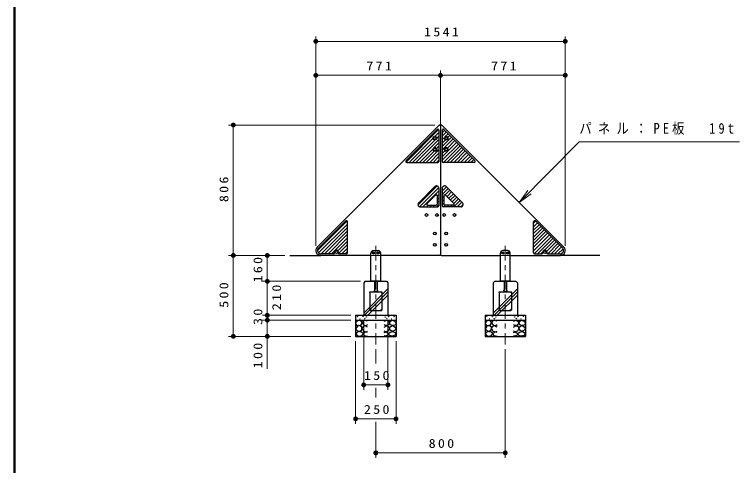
# Model space of a CAD drawing. Units: millimetres on the paper, scale 1:30. Extents: x -385 to 0, y -5 to 267.
# Drawn here: x -385 to -235.6, y 63.1 to 156 of the extents above; entities that cross this region are included whole.
import ezdxf

# ---------------------------------------------------------------- set-up
doc = ezdxf.new("R2010")
doc.units = ezdxf.units.MM
doc.linetypes.add('USER1', pattern=[4.5, 2.5, -2])
doc.linetypes.add('USER2', pattern=[6, 3, -1, 1, -1])
doc.layers.add('1_30', color=7, linetype='Continuous', lineweight=25)
doc.layers.add('LY_3', color=7, linetype='Continuous', lineweight=13)
doc.styles.add('ＭＳ ゴシック', font='')
doc.styles.get('ＭＳ ゴシック').set_extended_font_data('MS Gothic')

# ---------------------------------------------------------------- blocks, each defined once
blk = doc.blocks.new('filled_dot')
at = {"color": 0, "linetype": 'Continuous', "lineweight": -2, "const_width": 1.25}
blk.add_lwpolyline([(-0.625, 0, 1), (0.625, 0, 1)], format="xyb", close=True, dxfattribs=at)

msp = doc.modelspace()

# ---------------------------------------------------------------- linework, layer by layer
at = {"layer": '1_30', "lineweight": 13}
for p, q in [((-322.914, 144.459), (-322.914, 151.459)), ((-271.531, 144.459), (-271.531, 151.459)), ((-322.914, 150.459), (-271.531, 150.459)), ((-322.914, 108.353), (-322.914, 144.459)), ((-322.914, 143.459), (-297.223, 143.459)), ((-297.223, 133.252), (-297.223, 144.459)), ((-297.223, 133.252), (-297.223, 144.459)), ((-297.223, 143.459), (-271.531, 143.459)), ((-271.531, 108.353), (-271.531, 144.459)), ((-298.389, 133.223), (-340.914, 133.223)), ((-339.914, 106.353), (-339.914, 133.223)), ((-281.026, 117.262), (-279.269, 119.745)), ((-281.026, 117.262), (-278.914, 119.393)), ((-278.559, 119.041), (-281.026, 117.262)), ((-329.305, 106.353), (-340.914, 106.353)), ((-329.305, 106.353), (-340.914, 106.353)), ((-339.914, 89.686), (-339.914, 106.353)), ((-332.914, 101.02), (-332.914, 106.353)), ((-313.723, 101.02), (-333.914, 101.02)), ((-332.914, 94.02), (-332.914, 101.02)), ((-313.056, 94.482), (-308.056, 99.482)), ((-312.858, 94.02), (-308.056, 98.822)), ((-286.389, 94.482), (-281.389, 99.482)), ((-286.191, 94.02), (-281.389, 98.822)), ((-312.198, 94.02), (-308.056, 98.162)), ((-285.531, 94.02), (-281.389, 98.162)), ((-315.723, 94.02), (-333.914, 94.02)), ((-315.723, 93.02), (-333.914, 93.02)), ((-332.914, 93.02), (-332.914, 94.02)), ((-332.914, 82.973), (-332.914, 93.02)), ((-313.056, 93.02), (-313.056, 78.686)), ((-308.056, 93.02), (-308.056, 78.686)), ((-315.723, 89.686), (-340.914, 89.686)), ((-314.723, 88.686), (-314.723, 71.686)), ((-306.389, 88.686), (-306.389, 71.686)), ((-310.556, 87.03), (-310.556, 84.073)), ((-283.889, 87.03), (-283.889, 64.686)), ((-308.056, 79.686), (-313.056, 79.686)), ((-310.556, 79.073), (-310.556, 77.068)), ((-306.389, 72.686), (-314.723, 72.686)), ((-310.556, 72.068), (-310.556, 64.686)), ((-283.889, 65.686), (-310.556, 65.686))]:
    msp.add_line(p, q, dxfattribs=at)
at = {"layer": '1_30', "color": 4}
for p, q in [((-297.507, 133.174), (-322.621, 108.06)), ((-297.223, 133.057), (-297.223, 106.52)), ((-297.223, 133.057), (-297.223, 106.52)), ((-296.938, 133.174), (-271.824, 108.06)), ((-297.926, 132.284), (-304.32, 125.89)), ((-297.556, 132.131), (-297.556, 125.736)), ((-296.889, 132.131), (-296.889, 125.736)), ((-296.519, 132.284), (-290.125, 125.89)), ((-304.167, 125.52), (-297.773, 125.52)), ((-290.278, 125.52), (-296.673, 125.52)), ((-301.726, 117.207), (-298.41, 120.523)), ((-297.556, 120.17), (-297.556, 116.57)), ((-296.889, 120.17), (-296.889, 116.57)), ((-292.719, 117.207), (-296.036, 120.523)), ((-299.991, 117.056), (-298.259, 118.788)), ((-297.889, 118.635), (-297.889, 116.903)), ((-296.556, 118.635), (-296.556, 116.903)), ((-294.454, 117.056), (-296.186, 118.788)), ((-299.838, 116.686), (-298.106, 116.686)), ((-294.608, 116.686), (-296.339, 116.686)), ((-301.373, 116.353), (-297.773, 116.353)), ((-293.073, 116.353), (-296.673, 116.353)), ((-316.759, 113.451), (-322.386, 107.825)), ((-316.389, 106.903), (-316.389, 113.298)), ((-278.056, 106.903), (-278.056, 113.298)), ((-277.686, 113.451), (-272.06, 107.825)), ((-319.305, 106.686), (-321.914, 106.686)), ((-311.589, 106.353), (-321.914, 106.353)), ((-319.088, 107.049), (-319.088, 106.903)), ((-318.288, 107.049), (-318.288, 106.903)), ((-316.606, 106.686), (-318.071, 106.686)), ((-297.389, 106.353), (-309.523, 106.353)), ((-297.056, 106.353), (-284.923, 106.353)), ((-282.856, 106.353), (-272.531, 106.353)), ((-277.839, 106.686), (-276.374, 106.686)), ((-276.157, 107.049), (-276.157, 106.903)), ((-275.357, 107.049), (-275.357, 106.903)), ((-275.141, 106.686), (-272.531, 106.686))]:
    msp.add_line(p, q, dxfattribs=at)
at = {"layer": '1_30', "color": 2, "lineweight": 13}
for p, q in [((-304.329, 125.592), (-297.628, 132.293)), ((-298.303, 130.91), (-297.556, 131.658)), ((-296.889, 131.617), (-296.371, 132.136)), ((-296.889, 130.91), (-296.017, 131.782)), ((-303.694, 125.52), (-298.78, 130.434)), ((-302.987, 125.52), (-298.387, 130.12)), ((-302.28, 125.52), (-297.556, 130.244)), ((-297.989, 130.517), (-297.556, 130.951)), ((-296.889, 128.789), (-294.957, 130.722)), ((-296.889, 130.203), (-296.429, 130.663)), ((-296.889, 128.082), (-294.603, 130.368)), ((-296.889, 129.496), (-296.227, 130.158)), ((-296.199, 130.893), (-295.664, 131.429)), ((-295.784, 128.48), (-294.25, 130.014)), ((-295.694, 130.691), (-295.31, 131.075)), ((-298.533, 128.56), (-297.556, 129.536)), ((-298.028, 128.358), (-297.556, 128.829)), ((-296.889, 126.668), (-293.896, 129.661)), ((-296.889, 125.961), (-293.543, 129.307)), ((-296.623, 125.52), (-293.189, 128.954)), ((-295.916, 125.52), (-292.835, 128.6)), ((-301.573, 125.52), (-298.763, 128.33)), ((-300.866, 125.52), (-298.56, 127.825)), ((-300.158, 125.52), (-297.556, 128.122)), ((-299.451, 125.52), (-297.556, 127.415)), ((-296.889, 127.375), (-296.349, 127.915)), ((-295.209, 125.52), (-292.482, 128.247)), ((-294.502, 125.52), (-292.128, 127.893)), ((-293.795, 125.52), (-291.775, 127.54)), ((-293.087, 125.52), (-291.421, 127.186)), ((-298.744, 125.52), (-297.556, 126.708)), ((-298.037, 125.52), (-297.556, 126.001)), ((-292.38, 125.52), (-291.068, 126.832)), ((-291.673, 125.52), (-290.714, 126.479)), ((-290.966, 125.52), (-290.361, 126.125)), ((-290.258, 125.521), (-290.062, 125.716)), ((-301.861, 116.746), (-297.949, 120.658)), ((-301.524, 116.376), (-297.579, 120.321)), ((-300.84, 116.353), (-297.556, 119.637)), ((-296.889, 119.597), (-295.999, 120.487)), ((-296.889, 118.889), (-295.646, 120.133)), ((-296.863, 120.33), (-296.55, 120.643)), ((-296.243, 118.829), (-295.292, 119.78)), ((-297.889, 118.597), (-297.556, 118.93)), ((-297.889, 117.889), (-297.556, 118.223)), ((-296.889, 118.182), (-296.556, 118.516)), ((-295.881, 118.483), (-294.939, 119.426)), ((-295.528, 118.13), (-294.585, 119.072)), ((-295.174, 117.776), (-294.231, 118.719)), ((-294.821, 117.423), (-293.878, 118.365)), ((-294.467, 117.069), (-293.524, 118.012)), ((-300.133, 116.353), (-299.799, 116.686)), ((-299.426, 116.353), (-299.092, 116.686)), ((-298.719, 116.353), (-298.385, 116.686)), ((-298.011, 116.353), (-297.556, 116.809)), ((-297.889, 117.182), (-297.556, 117.516)), ((-296.889, 117.475), (-296.556, 117.809)), ((-296.889, 116.768), (-296.556, 117.101)), ((-296.597, 116.353), (-296.264, 116.686)), ((-295.89, 116.353), (-295.557, 116.686)), ((-295.183, 116.353), (-294.85, 116.686)), ((-294.476, 116.353), (-293.171, 117.658)), ((-293.769, 116.353), (-292.817, 117.305)), ((-293.062, 116.353), (-292.573, 116.842)), ((-322.581, 107.34), (-316.462, 113.459)), ((-322.358, 106.856), (-316.389, 112.824)), ((-321.82, 106.686), (-316.389, 112.117)), ((-278.056, 112.974), (-277.633, 113.397)), ((-278.056, 112.267), (-277.279, 113.044)), ((-278.056, 111.56), (-276.926, 112.69)), ((-278.056, 110.853), (-276.572, 112.337)), ((-321.113, 106.686), (-316.389, 111.41)), ((-320.406, 106.686), (-316.389, 110.703)), ((-278.056, 110.146), (-276.218, 111.983)), ((-278.056, 109.439), (-275.865, 111.63)), ((-278.056, 108.731), (-275.511, 111.276)), ((-278.056, 108.024), (-275.158, 110.923)), ((-278.056, 107.317), (-274.804, 110.569)), ((-319.699, 106.686), (-316.389, 109.996)), ((-318.378, 107.301), (-316.389, 109.289)), ((-277.95, 106.717), (-274.451, 110.215)), ((-277.273, 106.686), (-274.097, 109.862)), ((-275.806, 107.446), (-273.744, 109.508)), ((-275.376, 107.169), (-273.39, 109.155)), ((-318.223, 106.748), (-316.389, 108.582)), ((-317.578, 106.686), (-316.389, 107.875)), ((-275.151, 106.687), (-273.036, 108.801)), ((-274.444, 106.686), (-272.683, 108.448)), ((-273.737, 106.686), (-272.329, 108.094)), ((-273.03, 106.686), (-271.983, 107.733)), ((-316.871, 106.686), (-316.389, 107.168)), ((-276.565, 106.686), (-276.154, 107.098)), ((-272.269, 106.74), (-271.918, 107.091))]:
    msp.add_line(p, q, dxfattribs=at)
at = {"layer": '1_30', "color": 2, "linetype": 'USER2', "lineweight": 13}
for p, q in [((-310.556, 108.324), (-310.556, 88.03)), ((-283.889, 108.324), (-283.889, 88.03))]:
    msp.add_line(p, q, dxfattribs=at)
at = {"layer": '1_30'}
for p, q in [((-328.305, 106.353), (-321.914, 106.353)), ((-264.391, 106.353), (-272.531, 106.353)), ((-312.723, 101.02), (-313.056, 100.686)), ((-313.056, 100.686), (-313.056, 94.02)), ((-312.723, 101.02), (-308.389, 101.02)), ((-310.806, 101.02), (-310.806, 99.355)), ((-310.306, 101.02), (-310.306, 99.352)), ((-308.389, 101.02), (-308.056, 100.686)), ((-308.056, 100.686), (-308.056, 94.02)), ((-286.056, 101.02), (-286.389, 100.686)), ((-286.389, 100.686), (-286.389, 94.02)), ((-286.056, 101.02), (-281.723, 101.02)), ((-284.139, 101.02), (-284.139, 99.355)), ((-283.639, 101.02), (-283.639, 99.352)), ((-281.723, 101.02), (-281.389, 100.686)), ((-281.389, 100.686), (-281.389, 94.02)), ((-311.823, 98.786), (-311.823, 95.12)), ((-311.723, 98.886), (-309.389, 98.886)), ((-310.806, 99.353), (-310.89, 99.02)), ((-310.889, 99.02), (-310.223, 99.02)), ((-310.306, 99.353), (-310.223, 99.02)), ((-309.289, 98.786), (-309.289, 95.12)), ((-285.156, 98.786), (-285.156, 95.12)), ((-285.056, 98.886), (-282.723, 98.886)), ((-284.14, 99.353), (-284.223, 99.02)), ((-284.223, 99.02), (-283.556, 99.02)), ((-283.64, 99.353), (-283.556, 99.02)), ((-282.623, 98.786), (-282.623, 95.12)), ((-311.723, 95.02), (-309.389, 95.02)), ((-285.056, 95.02), (-282.723, 95.02)), ((-314.723, 94.02), (-306.389, 94.02)), ((-314.723, 94.02), (-314.723, 89.686)), ((-314.723, 93.02), (-306.389, 93.02)), ((-306.389, 94.02), (-306.389, 89.686)), ((-288.056, 94.02), (-279.723, 94.02)), ((-288.056, 94.02), (-288.056, 89.686)), ((-288.056, 93.02), (-279.723, 93.02)), ((-279.723, 94.02), (-279.723, 89.686)), ((-314.723, 89.686), (-306.389, 89.686)), ((-288.056, 89.686), (-279.723, 89.686))]:
    msp.add_line(p, q, dxfattribs=at)
at = {"layer": '1_30', "color": 4, "linetype": 'USER1', "lineweight": 13}
for p, q in [((-309.523, 106.353), (-311.589, 106.353)), ((-284.923, 106.353), (-282.856, 106.353))]:
    msp.add_line(p, q, dxfattribs=at)
at = {"layer": '1_30', "color": 2}
for p, q in [((-311.556, 101.02), (-311.556, 106.853)), ((-311.056, 107.353), (-310.056, 107.353)), ((-309.556, 101.02), (-309.556, 106.853)), ((-284.889, 101.02), (-284.889, 106.853)), ((-283.389, 107.353), (-284.389, 107.353)), ((-282.889, 101.02), (-282.889, 106.853)), ((-311.556, 101.02), (-309.556, 101.02)), ((-282.889, 101.02), (-284.889, 101.02))]:
    msp.add_line(p, q, dxfattribs=at)
at = {"layer": '1_30', "color": 4, "lineweight": 13}
for p, q in [((-311.133, 106.853), (-311.094, 106.92)), ((-311.094, 106.786), (-311.133, 106.853)), ((-311.094, 106.92), (-311.018, 106.92)), ((-311.018, 106.786), (-311.094, 106.786)), ((-311.018, 106.92), (-310.979, 106.853)), ((-310.979, 106.853), (-311.018, 106.786)), ((-310.094, 106.92), (-310.133, 106.853)), ((-310.133, 106.853), (-310.094, 106.786)), ((-310.018, 106.92), (-310.094, 106.92)), ((-310.094, 106.786), (-310.018, 106.786)), ((-309.979, 106.853), (-310.018, 106.92)), ((-310.018, 106.786), (-309.979, 106.853)), ((-284.466, 106.853), (-284.428, 106.92)), ((-284.428, 106.786), (-284.466, 106.853)), ((-284.428, 106.92), (-284.351, 106.92)), ((-284.351, 106.786), (-284.428, 106.786)), ((-284.351, 106.92), (-284.312, 106.853)), ((-284.312, 106.853), (-284.351, 106.786)), ((-283.428, 106.92), (-283.466, 106.853)), ((-283.466, 106.853), (-283.428, 106.786)), ((-283.351, 106.92), (-283.428, 106.92)), ((-283.428, 106.786), (-283.351, 106.786)), ((-283.312, 106.853), (-283.351, 106.92)), ((-283.351, 106.786), (-283.312, 106.853))]:
    msp.add_line(p, q, dxfattribs=at)
at = {"layer": '1_30', "color": 2, "linetype": 'USER1', "lineweight": 13}
for p, q in [((-311.556, 101.127), (-309.556, 101.127)), ((-282.889, 101.127), (-284.889, 101.127))]:
    msp.add_line(p, q, dxfattribs=at)
at = {"layer": '1_30', "lineweight": 13}
msp.add_lwpolyline([(-281.026, 117.262), (-268.629, 129.768), (-235.629, 129.768)], dxfattribs=at)
at = {"layer": '1_30'}
for points in [[(-313.974, 93), (-314.397, 92.799), (-314.714, 92.482), (-314.513, 92.018), (-314.027, 91.923), (-313.562, 92.028), (-313.393, 92.419), (-313.52, 92.757)], [(-307.138, 93), (-306.715, 92.799), (-306.398, 92.482), (-306.599, 92.018), (-307.085, 91.923), (-307.55, 92.028), (-307.719, 92.419), (-307.592, 92.757)], [(-287.308, 93), (-287.73, 92.799), (-288.047, 92.482), (-287.846, 92.018), (-287.361, 91.923), (-286.896, 92.028), (-286.727, 92.419), (-286.854, 92.757)], [(-280.471, 93), (-280.048, 92.799), (-279.732, 92.482), (-279.932, 92.018), (-280.418, 91.923), (-280.883, 92.028), (-281.052, 92.419), (-280.925, 92.757)], [(-314.059, 91.901), (-314.418, 91.669), (-314.714, 91.215), (-314.376, 90.909), (-313.932, 90.697), (-313.467, 90.993), (-313.415, 91.553), (-313.687, 91.795)], [(-307.053, 91.901), (-306.694, 91.669), (-306.398, 91.215), (-306.736, 90.909), (-307.18, 90.697), (-307.645, 90.993), (-307.697, 91.553), (-307.425, 91.795)], [(-287.392, 91.901), (-287.751, 91.669), (-288.047, 91.215), (-287.709, 90.909), (-287.265, 90.697), (-286.801, 90.993), (-286.748, 91.553), (-287.02, 91.795)], [(-280.386, 91.901), (-280.027, 91.669), (-279.732, 91.215), (-280.07, 90.909), (-280.513, 90.697), (-280.978, 90.993), (-281.031, 91.553), (-280.759, 91.795)], [(-314.086, 90.704), (-314.465, 90.491), (-314.691, 90.209), (-314.422, 89.832), (-313.793, 89.696), (-313.316, 89.909), (-313.134, 90.246), (-313.493, 90.549)], [(-307.026, 90.704), (-306.647, 90.491), (-306.421, 90.209), (-306.69, 89.832), (-307.319, 89.696), (-307.796, 89.909), (-307.978, 90.246), (-307.619, 90.549)], [(-287.419, 90.704), (-287.799, 90.491), (-288.024, 90.209), (-287.755, 89.832), (-287.126, 89.696), (-286.649, 89.909), (-286.467, 90.246), (-286.827, 90.549)], [(-280.359, 90.704), (-279.98, 90.491), (-279.755, 90.209), (-280.024, 89.832), (-280.652, 89.696), (-281.129, 89.909), (-281.311, 90.246), (-280.952, 90.549)]]:
    msp.add_lwpolyline(points, close=True, dxfattribs=at)
for points in [[(-312.242, 92.81), (-312.813, 93.021), (-313.172, 92.841), (-313.383, 92.44), (-312.992, 91.933), (-312.475, 91.891), (-312.242, 92.155)], [(-308.87, 92.81), (-308.299, 93.021), (-307.94, 92.841), (-307.729, 92.44), (-308.12, 91.933), (-308.637, 91.891), (-308.87, 92.155)], [(-285.576, 92.81), (-286.146, 93.021), (-286.505, 92.841), (-286.716, 92.44), (-286.325, 91.933), (-285.808, 91.891), (-285.576, 92.155)], [(-282.203, 92.81), (-281.633, 93.021), (-281.274, 92.841), (-281.062, 92.44), (-281.453, 91.933), (-281.971, 91.891), (-282.203, 92.155)], [(-312.253, 91.606), (-312.76, 91.87), (-313.182, 91.701), (-313.383, 91.268), (-313.087, 90.75), (-312.58, 90.592), (-312.253, 90.729)], [(-308.859, 91.606), (-308.352, 91.87), (-307.93, 91.701), (-307.729, 91.268), (-308.025, 90.75), (-308.532, 90.592), (-308.859, 90.729)], [(-285.586, 91.606), (-286.093, 91.87), (-286.516, 91.701), (-286.716, 91.268), (-286.421, 90.75), (-285.914, 90.592), (-285.586, 90.729)], [(-282.192, 91.606), (-281.686, 91.87), (-281.263, 91.701), (-281.062, 91.268), (-281.358, 90.75), (-281.865, 90.592), (-282.192, 90.729)], [(-312.242, 90.455), (-312.686, 90.592), (-313.119, 90.222), (-313.003, 89.958), (-312.517, 89.715), (-312.242, 89.821)], [(-308.87, 90.455), (-308.426, 90.592), (-307.993, 90.222), (-308.109, 89.958), (-308.595, 89.715), (-308.87, 89.821)], [(-285.576, 90.455), (-286.019, 90.592), (-286.452, 90.222), (-286.336, 89.958), (-285.85, 89.715), (-285.576, 89.821)], [(-282.203, 90.455), (-281.759, 90.592), (-281.326, 90.222), (-281.443, 89.958), (-281.928, 89.715), (-282.203, 89.821)]]:
    msp.add_lwpolyline(points, dxfattribs=at)
at = {"layer": '1_30', "color": 4}
for centre in [(-298.389, 130.52), (-296.056, 130.52), (-298.389, 128.186), (-296.056, 128.186)]:
    msp.add_circle(centre, 0.4, dxfattribs=at)
at = {"layer": '1_30', "color": 232}
for centre in [(-298.389, 130.52), (-296.056, 130.52), (-298.389, 128.186), (-296.056, 128.186), (-300.123, 114.686), (-297.956, 114.686), (-296.489, 114.686), (-294.323, 114.686), (-298.389, 110.853), (-296.056, 110.853), (-298.389, 108.52), (-296.056, 108.52), (-318.688, 107.049), (-275.757, 107.049)]:
    msp.add_circle(centre, 0.283, dxfattribs=at)
at = {"layer": '1_30', "color": 232, "lineweight": 13}
for centre in [(-298.389, 130.52), (-296.056, 130.52), (-298.389, 128.186), (-296.056, 128.186), (-300.123, 114.686), (-297.956, 114.686), (-296.489, 114.686), (-294.323, 114.686), (-298.389, 110.853), (-296.056, 110.853), (-298.389, 108.52), (-296.056, 108.52), (-318.688, 107.049), (-275.757, 107.049)]:
    msp.add_circle(centre, 0.217, dxfattribs=at)
at = {"layer": '1_30'}
for centre, radius in [((-311.056, 106.853), 0.208), ((-310.056, 106.853), 0.208), ((-284.389, 106.853), 0.208), ((-283.389, 106.853), 0.208), ((-311.723, 98.786), 0.1), ((-309.389, 98.786), 0.1), ((-285.056, 98.786), 0.1), ((-282.723, 98.786), 0.1), ((-311.723, 95.12), 0.1), ((-309.389, 95.12), 0.1), ((-285.056, 95.12), 0.1), ((-282.723, 95.12), 0.1), ((-314.329, 93.78), 0.0333), ((-313.804, 93.292), 0.0333), ((-313.205, 93.742), 0.0333), ((-312.83, 93.33), 0.0333), ((-312.492, 93.667), 0.0333), ((-308.62, 93.667), 0.0333), ((-308.282, 93.33), 0.0333), ((-307.907, 93.742), 0.0333), ((-307.308, 93.292), 0.0333), ((-306.783, 93.78), 0.0333), ((-287.663, 93.78), 0.0333), ((-287.138, 93.292), 0.0333), ((-286.538, 93.742), 0.0333), ((-286.163, 93.33), 0.0333), ((-285.826, 93.667), 0.0333), ((-281.953, 93.667), 0.0333), ((-281.616, 93.33), 0.0333), ((-281.241, 93.742), 0.0333), ((-280.641, 93.292), 0.0333), ((-280.116, 93.78), 0.0333)]:
    msp.add_circle(centre, radius, dxfattribs=at)
at = {"layer": '1_30', "color": 3}
for centre in [(-311.056, 106.853), (-310.056, 106.853), (-284.389, 106.853), (-283.389, 106.853)]:
    msp.add_circle(centre, 0.175, dxfattribs=at)
at = {"layer": '1_30', "color": 4, "lineweight": 13}
for centre, radius in [((-311.056, 106.853), 0.136), ((-311.056, 106.853), 0.077), ((-310.056, 106.853), 0.136), ((-310.056, 106.853), 0.077), ((-284.389, 106.853), 0.136), ((-284.389, 106.853), 0.077), ((-283.389, 106.853), 0.136), ((-283.389, 106.853), 0.077)]:
    msp.add_circle(centre, radius, dxfattribs=at)
at = {"layer": '1_30', "color": 2}
for centre in [(-311.056, 106.853), (-310.056, 106.853), (-284.389, 106.853), (-283.389, 106.853)]:
    msp.add_circle(centre, 0.133, dxfattribs=at)
at = {"layer": '1_30', "color": 4}
for centre, radius, start, end in [((-297.389, 133.057), 0.167, 0, 135), ((-297.056, 133.057), 0.167, 45, 180), ((-297.773, 132.131), 0.217, 0, 135), ((-296.673, 132.131), 0.217, 45, 180), ((-304.167, 125.736), 0.217, 135, 270), ((-297.773, 125.736), 0.217, 270, 0), ((-296.673, 125.736), 0.217, 180, 270), ((-290.278, 125.736), 0.217, 270, 45), ((-298.056, 120.17), 0.5, 0, 135), ((-296.389, 120.17), 0.5, 45, 180), ((-298.106, 118.635), 0.217, 0, 135), ((-296.339, 118.635), 0.217, 45, 180), ((-301.373, 116.853), 0.5, 135, 270), ((-299.838, 116.903), 0.217, 135, 270), ((-298.106, 116.903), 0.217, 270, 0), ((-297.773, 116.57), 0.217, 270, 0), ((-296.673, 116.57), 0.217, 180, 270), ((-296.339, 116.903), 0.217, 180, 270), ((-294.608, 116.903), 0.217, 270, 45), ((-293.073, 116.853), 0.5, 270, 45), ((-316.606, 113.298), 0.217, 0, 135), ((-277.839, 113.298), 0.217, 45, 180), ((-321.914, 107.353), 1, 135, 270), ((-321.914, 107.353), 0.667, 135, 270), ((-272.531, 107.353), 1, 270, 45), ((-272.531, 107.353), 0.667, 270, 45), ((-319.305, 106.903), 0.217, 270, 0), ((-318.688, 107.049), 0.4, 0, 180), ((-318.071, 106.903), 0.217, 180, 270), ((-316.606, 106.903), 0.217, 270, 0), ((-297.389, 106.52), 0.167, 270, 0), ((-297.056, 106.52), 0.167, 180, 270), ((-277.839, 106.903), 0.217, 180, 270), ((-276.374, 106.903), 0.217, 270, 0), ((-275.757, 107.049), 0.4, 0, 180), ((-275.141, 106.903), 0.217, 180, 270)]:
    msp.add_arc(centre, radius, start, end, dxfattribs=at)
at = {"layer": '1_30', "color": 4, "linetype": 'USER1', "lineweight": 13}
for centre, start, end in [((-319.976, 107.037), 296.85247, 297), ((-274.469, 107.037), 243, 243.14753)]:
    msp.add_arc(centre, 0.767, start, end, dxfattribs=at)
at = {"layer": '1_30', "color": 2, "linetype": 'USER1', "lineweight": 13}
for centre, start, end in [((-319.976, 107.037), 296.85247, 297), ((-274.469, 107.037), 243, 243.14753)]:
    msp.add_arc(centre, 0.767, start, end, dxfattribs=at)
at = {"layer": '1_30', "color": 2}
for centre, start, end in [((-311.056, 106.853), 90, 180), ((-310.056, 106.853), 0, 90), ((-284.389, 106.853), 90, 180), ((-283.389, 106.853), 0, 90)]:
    msp.add_arc(centre, 0.5, start, end, dxfattribs=at)
at = {"layer": 'LY_3', "lineweight": 50}
msp.add_line((-385, 267), (-385, 0), dxfattribs=at)

# ---------------------------------------------------------------- block references
at = {"layer": '1_30', "lineweight": 13, "xscale": 0.4, "yscale": 0.4}
for p in [(-322.914, 150.459), (-322.914, 143.459), (-297.223, 143.459), (-313.056, 79.686), (-314.723, 72.686), (-310.556, 65.686)]:
    msp.add_blockref('filled_dot', p, dxfattribs=at)
for p, rotation in [((-271.531, 150.459), 180), ((-297.223, 143.459), 180), ((-271.531, 143.459), 180), ((-339.914, 133.223), 270), ((-339.914, 106.353), 270), ((-339.914, 106.353), 90), ((-332.914, 106.353), 270), ((-332.914, 101.02), 270), ((-332.914, 101.02), 90), ((-332.914, 94.02), 270), ((-332.914, 94.02), 90), ((-332.914, 93.02), 270), ((-339.914, 89.686), 90), ((-332.914, 89.686), 90), ((-308.056, 79.686), 180), ((-306.389, 72.686), 180), ((-283.889, 65.686), 180)]:
    msp.add_blockref('filled_dot', p, dxfattribs=dict(at, rotation=rotation))

# ---------------------------------------------------------------- texts
at = {"layer": '1_30', "style": 'ＭＳ ゴシック'}
for s, insert, char_height, attachment_point in [('\\T1.33;\\W1.15;1541', (-296.802, 151.459), 1.833, 8), ('\\T1.33;\\W1.15;771', (-309.652, 144.459), 1.833, 8), ('\\T1.33;\\W1.15;771', (-283.96, 144.459), 1.833, 8), ('\\T1.5;\\W0.85;パネル：PE板\u300019t', (-268.629, 132.418), 2.199, 4), ('\\T1.33;\\W1.15;150', (-310.135, 80.686), 1.833, 8), ('\\T1.33;\\W1.15;250', (-310.141, 73.686), 1.833, 8), ('\\T1.33;\\W1.15;800', (-296.806, 66.686), 1.833, 8)]:
    msp.add_mtext(s, dxfattribs=dict(at, insert=insert, char_height=char_height, attachment_point=attachment_point))
at = {"layer": '1_30', "char_height": 1.833, "rotation": 90, "style": 'ＭＳ ゴシック'}
for s, insert, attachment_point in [('\\T1.33;\\W1.15;806', (-340.914, 120.203), 8), ('\\T1.33;\\W1.15;160', (-333.914, 103.648), 8), ('\\T1.33;\\W1.15;500', (-340.914, 98.436), 8), ('\\T1.33;\\W1.15;210', (-331.914, 97.941), 2), ('\\T1.34;\\W1.15;30', (-333.914, 93.948), 8), ('\\T1.33;\\W1.15;100', (-333.914, 85.973), 8)]:
    msp.add_mtext(s, dxfattribs=dict(at, insert=insert, attachment_point=attachment_point))

doc.saveas('drawing.dxf')
